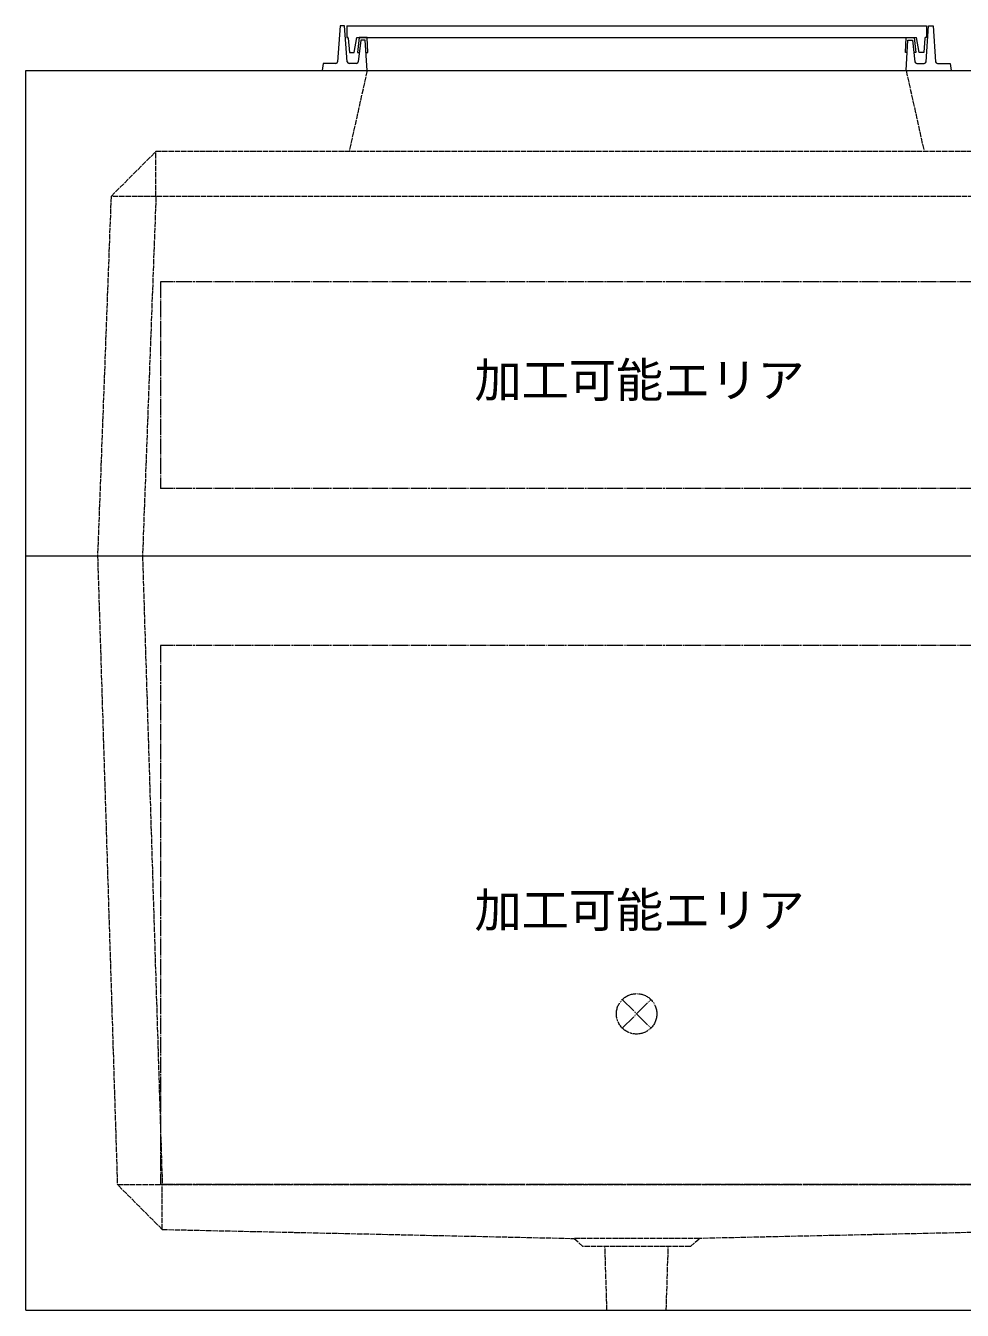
# Model space of a CAD drawing. Units: millimetres, scale not verified. Extents: x -3712 to 3712, y -2625 to 2625.
# Drawn here: x -718 to 325, y -1555 to -125 of the extents above; entities that cross this region are included whole.
import ezdxf
from ezdxf.enums import TextEntityAlignment as Align

# ---------------------------------------------------------------- set-up
doc = ezdxf.new("R2010")
doc.units = ezdxf.units.MM
doc.header["$LTSCALE"] = 10
doc.linetypes.add('LONG_DASHED1', pattern=[7, 6, -1])
doc.linetypes.add('LONG_DOUBLE_CHAIN', pattern=[21.8, 18, -1, 0.6, -0.6, 0.6, -1])
for name, color, linetype, lineweight in [('0-7_D-STR', 7, 'LONG_DASHED1', 9), ('0-9_D-STR-STR5', 1, 'LONG_DOUBLE_CHAIN', 9), ('0-B_D-STR-STR4', 134, 'Continuous', 9)]:
    doc.layers.add(name, color=color, linetype=linetype, lineweight=lineweight)
doc.styles.add('ＭＳ ゴシック', font='')
doc.styles.get('ＭＳ ゴシック').set_extended_font_data('MS Gothic')

# ---------------------------------------------------------------- blocks, each defined once
blk = doc.blocks.new('A$C284D0AE2')
at = {"layer": '0-B_D-STR-STR4'}
for p, q in [((-3300, 500), (-3327.8, 98.6)), ((-3250, 500), (-3300, 500)), ((-3221.3, 98.6), (-3250, 500)), ((-3225, 500), (-3225, 370)), ((-3225, 370), (-3219.2, 370)), ((-3209.2, 360.9), (-3195, 200)), ((-3145, 200), (-3115, 370)), ((-3115, 370), (3115, 370)), ((-3090, 370), (-3106.2, 200.7)), ((-3070, 340), (-3098, 97.7)), ((-3000, 370), (-3090, 370)), ((-3020, 340), (-3070, 340)), ((-3000, 0), (-3020, 340)), ((-2991.8, 200.7), (-3000, 370)), ((3000, 370), (3090, 370)), ((3090, 370), (3106.2, 200.7)), ((-3195, 200), (-3145, 200)), ((-3106.2, 200.7), (-3086.1, 200.7)), ((-3011.8, 200.7), (-2991.8, 200.7)), ((3106.2, 200.7), (3086.1, 200.7)), ((-3490, 80), (-3500, 0)), ((-3500, 0), (3500, 0)), ((-3347.8, 80), (-3490, 80)), ((-3117.8, 80), (-3201.4, 80)), ((3117.8, 80), (3201.4, 80)), ((3347.8, 80), (3490, 80)), ((3490, 80), (3500, 0))]:
    blk.add_line(p, q, dxfattribs=at)
for points in [[(-3225, 500), (3225, 500), (3225, 370), (3219.2, 370)], [(3221.3, 98.6), (3250, 500), (3300, 500), (3327.8, 98.6)], [(3011.8, 200.7), (2991.8, 200.7), (3000, 370)], [(3000, 0), (3020, 340), (3070, 340), (3098, 97.7)], [(3209.2, 360.9), (3195, 200), (3145, 200), (3115, 370)]]:
    blk.add_lwpolyline(points, dxfattribs=at)
for centre, radius, start, end in [((-3219.2, 360), 10, 5.04245, 90), ((3219.2, 360), 10, 90, 174.95755), ((-3347.8, 100), 20, 270, 356.0372), ((-3201.4, 100), 20, 184.08562, 270), ((-3117.8, 100), 20, 270, 353.41806), ((3117.8, 100), 20, 186.58194, 270), ((3201.4, 100), 20, 270, 355.91438), ((3347.8, 100), 20, 183.9628, 270)]:
    blk.add_arc(centre, radius, start, end, dxfattribs=at)
blk = doc.blocks.new('A$C02FC5566')
at = {"layer": '0-7_D-STR'}
for p, q in [((-3000, 5400), (-3200, 4500)), ((3000, 5400), (3200, 4500)), ((-5850, 4000), (-5350, 4500)), ((-5350, 4000), (-5350, 4500)), ((5350, 4000), (5350, 4500)), ((-5850, 4000), (-6000, 0)), ((5850, 4000), (-5850, 4000)), ((-5350, 4000), (-5500, 0)), ((5350, 4000), (5500, 0)), ((5850, 4000), (6000, 0))]:
    blk.add_line(p, q, dxfattribs=at)
at = {"layer": '0-7_D-STR', "linetype": 'Continuous'}
for p in [(6800, 5400), (-6800, 0)]:
    blk.add_line(p, (6800, 0), dxfattribs=at)
blk.add_lwpolyline([(-6800, 0), (-6800, 5400), (6800, 5400)], dxfattribs=at)
at = {"layer": '0-7_D-STR'}
blk.add_lwpolyline([(5850, 4000), (5350, 4500), (-5350, 4500)], dxfattribs=at)
at = {"layer": '0-9_D-STR-STR5'}
for p, q in [((-5300, 3050), (-5300, 750)), ((5300, 3050), (-5300, 3050))]:
    blk.add_line(p, q, dxfattribs=at)
blk.add_lwpolyline([(5300, 3050), (5300, 750), (-5300, 750)], dxfattribs=at)
blk = doc.blocks.new('A$C793F36E5')
at = {"layer": '0-7_D-STR', "linetype": 'Continuous'}
for p, q in [((-6800, 0), (6800, 0)), ((-6800, -8400), (-6800, 0)), ((6800, -8400), (6800, 0)), ((-6800, -8400), (6800, -8400))]:
    blk.add_line(p, q, dxfattribs=at)
at = {"layer": '0-7_D-STR'}
for p, q in [((-6000, 0), (-5780, -7000)), ((-5500, 0), (-5280, -7000)), ((5500, 0), (5280, -7000)), ((6000, 0), (5780, -7000)), ((-5280, -7500), (-5780, -7000)), ((-5780, -7000), (5780, -7000)), ((-5280, -7500), (-5280, -7000)), ((5280, -7500), (5780, -7000)), ((5280, -7500), (5280, -7000)), ((-5280, -7500), (-700, -7600)), ((5280, -7500), (700, -7600)), ((-600, -7690), (-700, -7600)), ((700, -7600), (-700, -7600)), ((600, -7690), (-600, -7690)), ((-329.8, -8400), (-352.5, -7690)), ((329.8, -8400), (352.5, -7690)), ((600, -7690), (700, -7600))]:
    blk.add_line(p, q, dxfattribs=at)
at = {"layer": '0-9_D-STR-STR5'}
for p, q in [((-5300, -1000), (-5300, -7000)), ((5300, -1000), (-5300, -1000)), ((5300, -1000), (5300, -7000)), ((5300, -7000), (-5300, -7000))]:
    blk.add_line(p, q, dxfattribs=at)
blk = doc.blocks.new('A$C1C640AAB')
at = {"layer": '0-9_D-STR-STR5'}
for p, q in [((-159.1, -159.1), (159.1, 159.1)), ((-159.1, 159.1), (159.1, -159.1))]:
    blk.add_line(p, q, dxfattribs=at)
blk.add_circle((0, 0), 225, dxfattribs=at)
blk = doc.blocks.new('A$Ce3e08de5')
at = {"layer": '0-7_D-STR'}
blk.add_blockref('A$C793F36E5', (0, 0), dxfattribs=at)
at = {"layer": '0-9_D-STR-STR5'}
blk.add_blockref('A$C1C640AAB', (0, -5100), dxfattribs=at)

msp = doc.modelspace()

# ---------------------------------------------------------------- block references
at = {"layer": '0-7_D-STR', "xscale": 0.1, "yscale": 0.1}
for name in ['A$C02FC5566', 'A$Ce3e08de5']:
    msp.add_blockref(name, (-37.5, -715), dxfattribs=at)
at = {"layer": '0-B_D-STR-STR4', "xscale": 0.1, "yscale": 0.1}
msp.add_blockref('A$C284D0AE2', (-37.5, -175), dxfattribs=at)

# ---------------------------------------------------------------- texts
at = {"layer": '0-9_D-STR-STR5', "style": 'ＭＳ ゴシック'}
for p in [(-217.98, -550.25), (-217.98, -1140.25)]:
    msp.add_text('加工可能エリア', height=38.49, dxfattribs=at).set_placement(p, align=Align.BOTTOM_LEFT)

doc.saveas('drawing.dxf')
